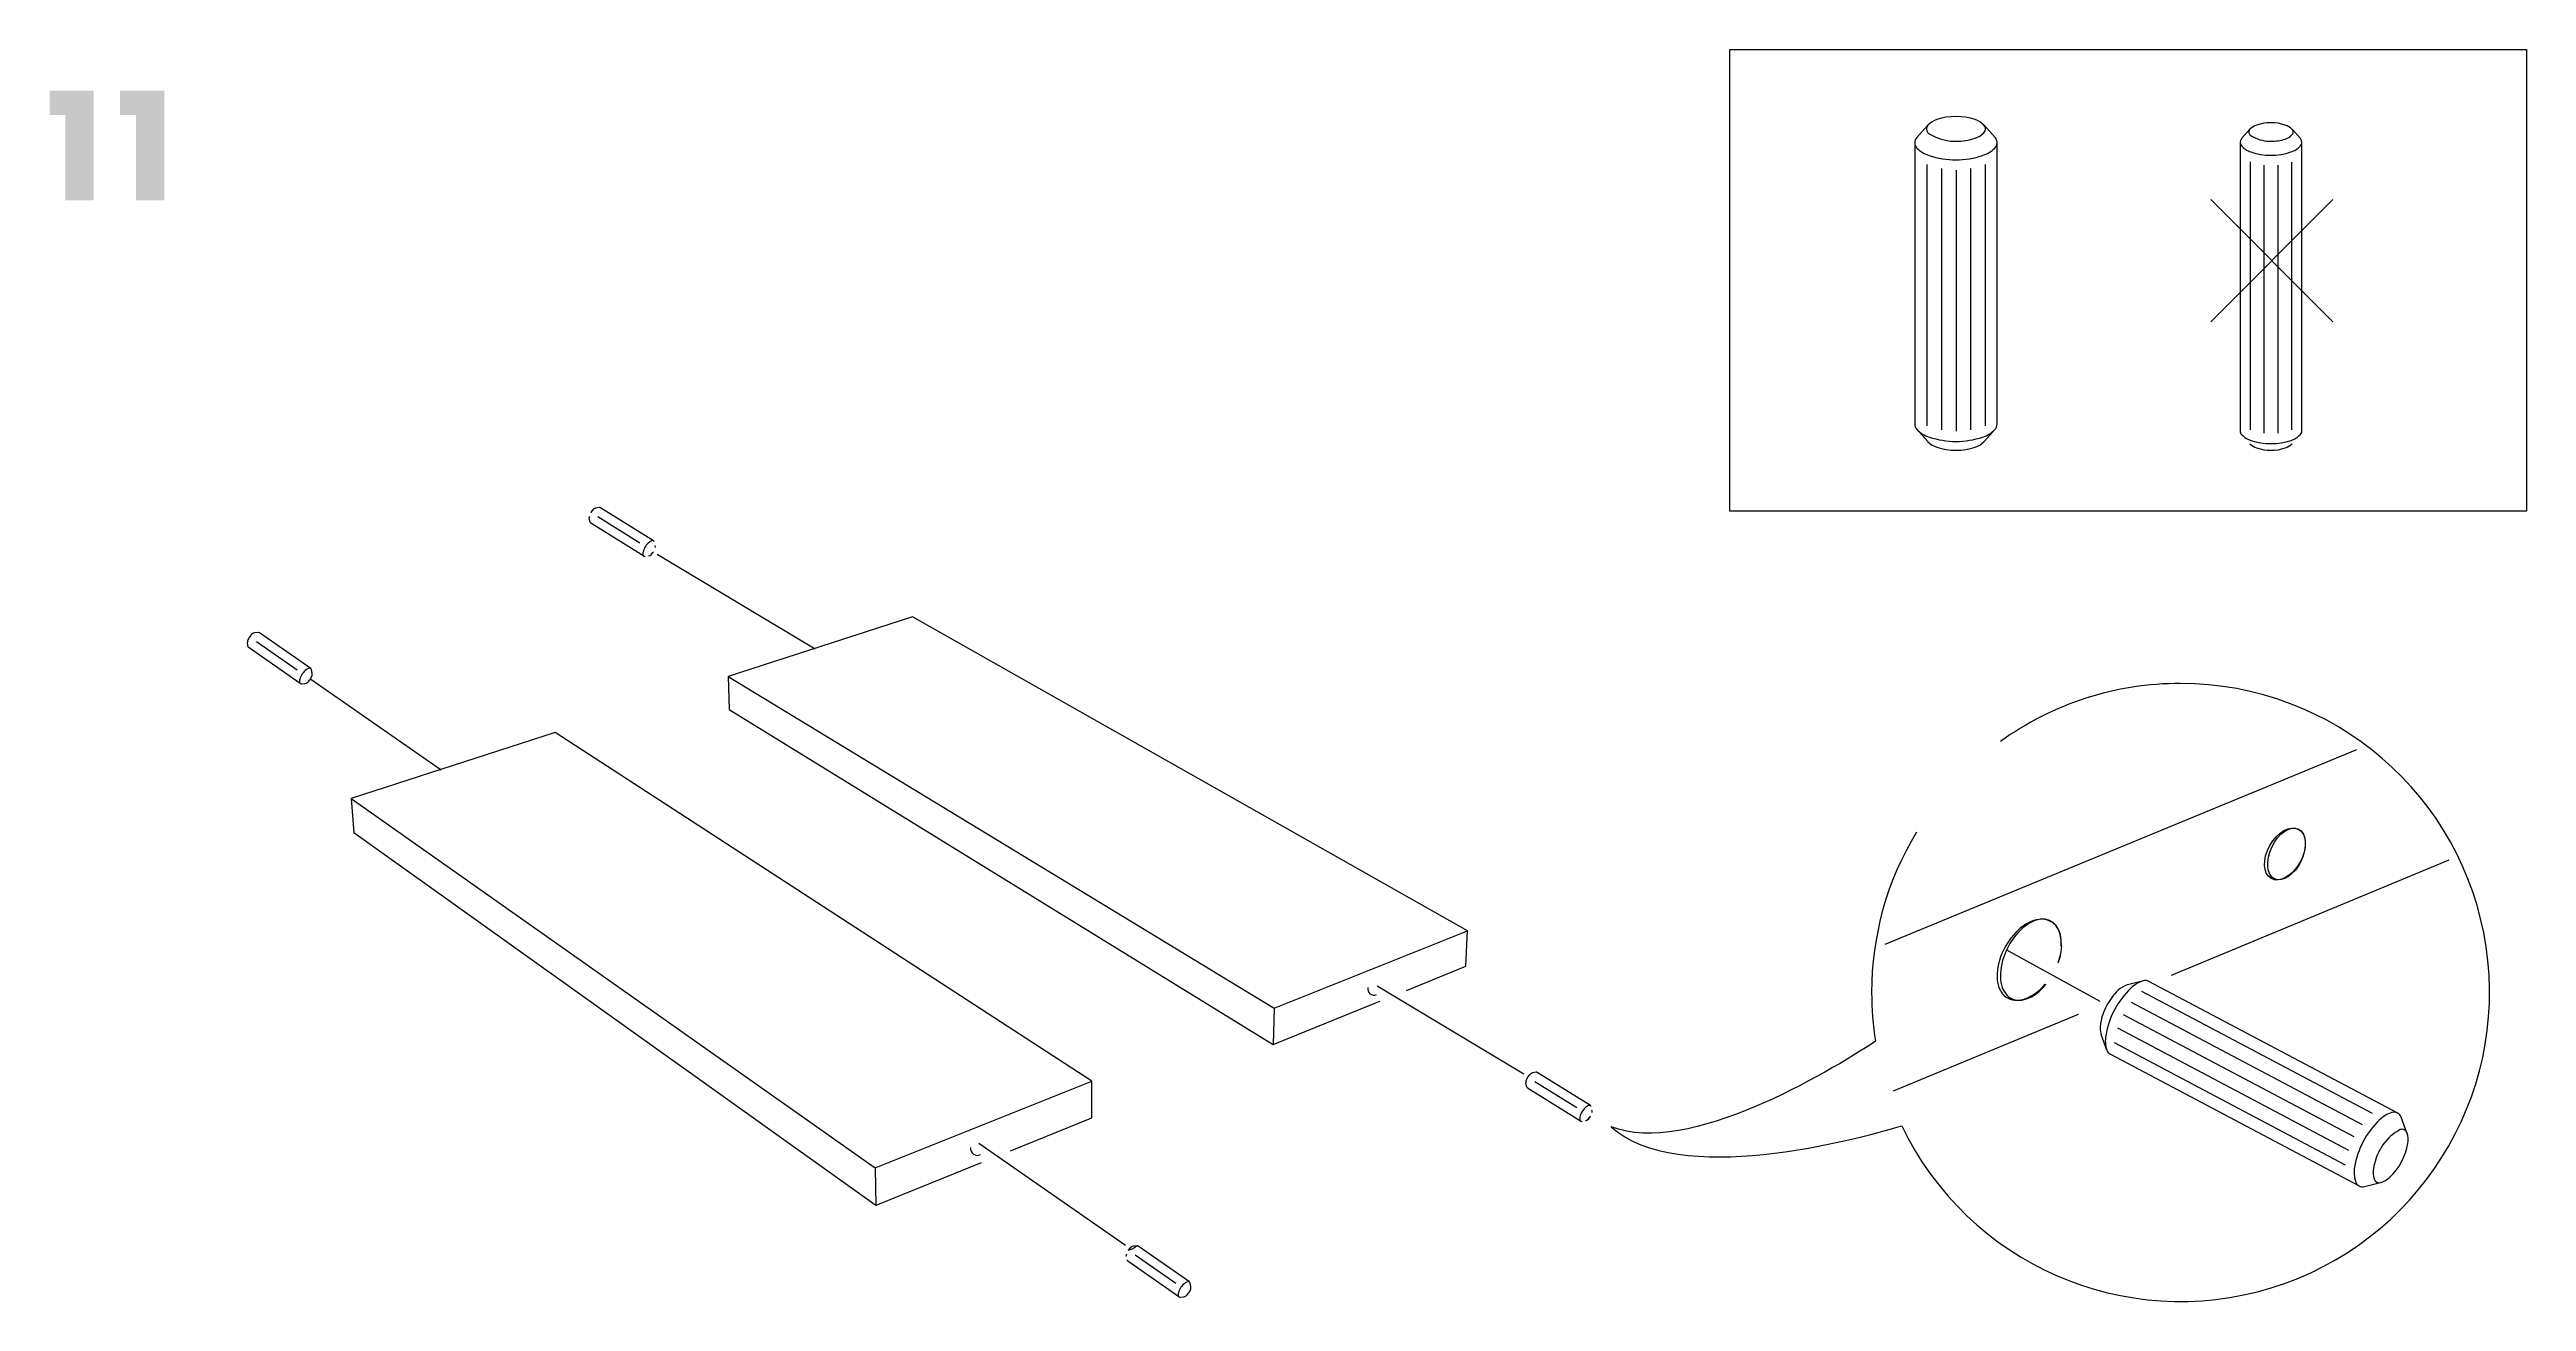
# Model space of a CAD drawing. Header units: metres. Extents: x -27.1 to 47.9, y -10.7 to 6.6.
# Drawn here: x 43.788 to 46.843, y 4.668 to 6.213 of the extents above; entities that cross this region are included whole.
import ezdxf

# ---------------------------------------------------------------- set-up
doc = ezdxf.new("R2010")
doc.units = ezdxf.units.M
doc.header["$MEASUREMENT"] = 0
doc.layers.add('PDF_Working_Num_Penna__7_Num_Penna__7_Num_Penna__7_Num_Penna__7_Num_Penna__7_Num_Penna__7', color=7, linetype='Continuous', lineweight=18)
doc.styles.add('GENERATED_STYLE_1', font='Arial')

msp = doc.modelspace()

# ---------------------------------------------------------------- hatches: boundary and pattern name
at = {"layer": 'PDF_Working_Num_Penna__7_Num_Penna__7_Num_Penna__7_Num_Penna__7_Num_Penna__7_Num_Penna__7', "linetype": 'Continuous', "lineweight": 18}
for points in [[(43.8071, 6.1322), (43.8071, 6.0268), (43.8422, 6.0268), (43.8422, 6.162), (43.7877, 6.162), (43.7877, 6.1322)], [(43.8942, 6.1322), (43.8942, 6.0268), (43.9293, 6.0268), (43.9293, 6.162), (43.8748, 6.162), (43.8748, 6.1322)]]:
    msp.add_hatch(color=7, dxfattribs=at).paths.add_polyline_path(points)

# ---------------------------------------------------------------- linework, layer by layer
at = {"layer": 'PDF_Working_Num_Penna__7_Num_Penna__7_Num_Penna__7_Num_Penna__7_Num_Penna__7_Num_Penna__7', "color": 7, "linetype": 'Continuous', "lineweight": 18, "flags": 128}
msp.add_lwpolyline([(46.8433, 5.6432), (45.8607, 5.6432), (45.8607, 6.2128), (46.8433, 6.2128)], close=True, dxfattribs=at)
for points in [[(46.1048, 6.1193), (46.0911, 6.1041, 0.399521), (46.0914, 6.0913, 0.115636), (46.1065, 6.082, 0.162316), (46.1724, 6.082, 0.116035), (46.1876, 6.0913, 0.39834), (46.1879, 6.1041), (46.1742, 6.1193)], [(46.5021, 6.1144), (46.4918, 6.103, 0.399814), (46.492, 6.0934, 0.116168), (46.5034, 6.0864, 0.162217), (46.5528, 6.0864, 0.116235), (46.5642, 6.0934, 0.397878), (46.5644, 6.103), (46.5541, 6.1144)], [(46.0887, 6.0979), (46.0887, 5.7506, 0.1984), (46.0914, 5.744, 0.116087), (46.1065, 5.7347, 0.162404), (46.1725, 5.7347, 0.116484), (46.1876, 5.744, 0.199864), (46.1903, 5.7506), (46.1903, 6.0979)], [(46.49, 6.0983), (46.49, 5.7426, 0.198695), (46.492, 5.7376, 0.116426), (46.5034, 5.7306, 0.162037), (46.5529, 5.7306, 0.115949), (46.5642, 5.7376, 0.198492), (46.5662, 5.7426), (46.5662, 6.0983)], [(46.105, 5.7289, 0.116726), (46.1159, 5.7222, 0.162785), (46.1632, 5.7222, 0.117142), (46.174, 5.7289)], [(46.5022, 5.7263, 0.116152), (46.5104, 5.7213, 0.162338), (46.5458, 5.7213, 0.116893), (46.554, 5.7263)], [(44.5208, 5.5876), (44.4554, 5.6284, -0.206387), (44.4546, 5.6296), (44.4533, 5.634)], [(44.5328, 5.6067), (44.4674, 5.6475, 0.198013), (44.4659, 5.6478), (44.4614, 5.647)], [(44.5328, 5.6067, 0.185042), (44.5312, 5.607, 0.119089), (44.5277, 5.6052, 0.163382), (44.5199, 5.5928, 0.118613), (44.5199, 5.5888, 0.201175), (44.5208, 5.5876)], [(44.097, 5.4305), (44.0338, 5.4747, -0.206257), (44.0329, 5.476), (44.0319, 5.4804)], [(44.1099, 5.449), (44.0467, 5.4932, 0.200784), (44.0453, 5.4936), (44.0407, 5.493, 0.112854), (44.0381, 5.4919, 0.087003), (44.0344, 5.488, 0.082831), (44.0321, 5.4833)], [(44.1099, 5.449, 0.188408), (44.1084, 5.4494, 0.118914), (44.1047, 5.4478, 0.080397), (44.0995, 5.4425, 0.081365), (44.0963, 5.4358, 0.120222), (44.0961, 5.4318, 0.201184), (44.097, 5.4305)], [(44.0984, 5.4302), (44.103, 5.4308, 0.11785), (44.1056, 5.4319, 0.081816), (44.1093, 5.4357, 0.083994), (44.1116, 5.4405, 0.125763), (44.1117, 5.4434), (44.1107, 5.4478)], [(46.0727, 4.885, 1.812153), (46.4166, 5.4307, 0.157763), (46.1943, 5.3591)], [(46.0907, 5.2471, 0.137741), (46.0355, 5.0495, 0.039296), (46.0403, 4.9893)], [(46.3508, 5.0588, 0.117306), (46.3398, 5.0523, 0.080805), (46.3253, 5.0332, 0.080496), (46.3177, 5.0105, 0.116283), (46.3185, 4.9978)], [(46.6845, 4.9006), (46.3776, 5.0631, 0.196423), (46.3705, 5.0638, 0.116656), (46.3552, 5.0548, 0.162343), (46.3243, 4.9965, 0.116306), (46.3255, 4.9787, 0.198944), (46.33, 4.9732), (46.637, 4.8108)], [(45.6885, 4.9099), (45.6231, 4.9507, 0.197553), (45.6216, 4.951), (45.6172, 4.9502, 0.113915), (45.6146, 4.9489, 0.088429), (45.6111, 4.9449, 0.083134), (45.609, 4.94)], [(45.6765, 4.8908), (45.6111, 4.9316, -0.206387), (45.6103, 4.9328), (45.609, 4.9371)], [(45.6885, 4.9099, 0.190605), (45.6869, 4.9102, 0.12018), (45.6834, 4.9084, 0.163431), (45.6756, 4.896, 0.118613), (45.6756, 4.892, 0.201773), (45.6765, 4.8908)], [(46.6959, 4.8764), (46.6889, 4.8955, 0.399777), (46.6774, 4.9013, 0.115926), (46.6621, 4.8923, 0.162355), (46.6313, 4.8341, 0.116016), (46.6324, 4.8163, 0.39883), (46.6436, 4.81), (46.6634, 4.815)], [(45.1887, 4.6912, 0.164038), (45.1803, 4.6792, 0.120105), (45.1801, 4.6753)], [(45.1824, 4.6736), (45.187, 4.6742, 0.116314), (45.1896, 4.6753, 0.082405), (45.1933, 4.6791, 0.083994), (45.1956, 4.6839, 0.125763), (45.1957, 4.6868), (45.1947, 4.6912)]]:
    msp.add_lwpolyline(points, format="xyb", dxfattribs=at)
for points in [[(46.1322, 6.0999, 0.024683), (46.1395, 6.0996, 0.080763), (46.1632, 6.1034, 0.116544), (46.174, 6.1101, 0.413634), (46.174, 6.1195, 0.115903), (46.1632, 6.1263, 0.162509), (46.1159, 6.1263, 0.116227), (46.105, 6.1196, 0.412471), (46.105, 6.1101, 0.116128)], [(46.5227, 6.0998, 0.023831), (46.5281, 6.0996, 0.080635), (46.5458, 6.1024, 0.116893), (46.554, 6.1075, 0.414701), (46.554, 6.1146, 0.118034), (46.5458, 6.1196, 0.162589), (46.5104, 6.1196, 0.11752), (46.5022, 6.1146, 0.415408), (46.5022, 6.1075, 0.117027)], [(44.4588, 5.6458, 0.087793), (44.4554, 5.6417, 0.083373)], [(44.5294, 5.5894, 0.082148), (44.5329, 5.5933, 0.083781)], [(45.6851, 4.8925, 0.082709), (45.6886, 4.8965, 0.084603)], [(46.6659, 4.8612, 0.026189), (46.6622, 4.8549, 0.081006), (46.6546, 4.8322, 0.116633), (46.6554, 4.8195, 0.412893), (46.6638, 4.815, 0.116625), (46.6747, 4.8215, 0.162701), (46.6969, 4.8632, 0.116341), (46.696, 4.876, 0.414619), (46.6877, 4.8804, 0.116749)], [(45.1293, 4.737), (45.1247, 4.7364, 0.112854), (45.1221, 4.7353, 0.086416), (45.1184, 4.7315, 0.082746)]]:
    msp.add_lwpolyline(points, format="xyb", close=True, dxfattribs=at)
for points in [[(46.1037, 6.0708), (46.1037, 5.7485)], [(46.1216, 6.066), (46.1216, 5.7438)], [(46.1396, 6.0639), (46.1396, 5.742)], [(46.1575, 6.0659), (46.1575, 5.7437)], [(46.1754, 6.0709), (46.1754, 5.7486)], [(46.5026, 6.0741), (46.5026, 5.7435)], [(46.5195, 6.0701), (46.5195, 5.7397)], [(46.5365, 6.0702), (46.5365, 5.7397)], [(46.5535, 6.074), (46.5535, 5.7435)], [(46.4538, 6.0276), (46.6044, 5.877)], [(46.4538, 5.877), (46.6044, 6.0276)], [(46.0911, 5.7444), (46.1048, 5.7292)], [(46.1879, 5.7444), (46.1742, 5.7292)], [(44.516, 5.6039), (44.4642, 5.6362)], [(44.7322, 5.4729), (44.5373, 5.5898)], [(45.5348, 5.0818), (45.5368, 5.1255), (44.8523, 5.513), (44.6247, 5.4392)], [(44.093, 5.4471), (44.0429, 5.4821)], [(44.6247, 5.4392), (45.2984, 5.03), (45.5368, 5.1255)], [(44.6247, 5.4392), (44.626, 5.3986), (45.2972, 4.9855)], [(44.271, 5.3238), (44.1101, 5.4356)], [(44.9732, 4.854), (45.0734, 4.8947), (45.0737, 4.94), (44.4116, 5.3702), (44.1599, 5.2887), (44.163, 5.2465)], [(46.6337, 5.3487), (46.0516, 5.1088)], [(44.1599, 5.2887), (44.8063, 4.833), (45.0737, 4.94)], [(44.937, 4.8393), (44.8071, 4.7866), (44.163, 5.2465)], [(46.7477, 5.2126), (46.4051, 5.0703)], [(46.2696, 5.1064), (46.2691, 5.0996), (46.2674, 5.0926), (46.2651, 5.0856)], [(46.2696, 5.1064), (46.2691, 5.0996), (46.2676, 5.0926), (46.2653, 5.0856)], [(45.4616, 5.0521), (45.5348, 5.0818)], [(46.2017, 5.102), (46.317, 5.0389)], [(45.6064, 4.9486), (45.4254, 5.0571)], [(46.3709, 5.0639), (46.3511, 5.0589)], [(46.6535, 4.9), (46.3687, 5.0508)], [(45.2972, 4.9855), (45.4288, 5.0389)], [(45.2984, 5.03), (45.2972, 4.9855)], [(46.2903, 5.0225), (46.0621, 4.9277)], [(46.6307, 4.8715), (46.3462, 5.0221)], [(46.6409, 4.8864), (46.3562, 5.0371)], [(46.3256, 4.9783), (46.3186, 4.9975)], [(46.6201, 4.8366), (46.3353, 4.9873)], [(46.624, 4.8547), (46.3393, 5.0055)], [(45.6717, 4.9071), (45.6199, 4.9394)], [(45.1151, 4.7375), (44.934, 4.8632)], [(44.8063, 4.833), (44.8071, 4.7866)], [(45.1939, 4.6924), (45.1307, 4.7366)], [(45.1809, 4.674), (45.1178, 4.7181)], [(45.177, 4.6905), (45.1269, 4.7255)]]:
    msp.add_lwpolyline(points, dxfattribs=at)
at = {"layer": 'PDF_Working_Num_Penna__7_Num_Penna__7_Num_Penna__7_Num_Penna__7_Num_Penna__7_Num_Penna__7', "color": 7, "linetype": 'Continuous', "lineweight": 18}
for centre, radius, start, end in [((45.4215, 5.0539), 0.00765, 166.6649, 293.7752), ((44.9324, 4.8572), 0.00868, 173.6989, 296.5527), ((45.1927, 4.6907), 0.00217, 55.7791, 98.4588)]:
    msp.add_arc(centre, radius, start, end, dxfattribs=at)
for centre, major_axis, ratio in [((46.5453, 5.2204), (0.017, 0.0303), 0.613448), ((46.5473, 5.2204), (0.0146, 0.0308), 0.585204)]:
    msp.add_ellipse(centre, major_axis=major_axis, ratio=ratio, dxfattribs=at)
for centre, major_axis, ratio, start_param, end_param in [((46.2299, 5.0899), (0.0268, 0.0472), 0.620212, 5.386784, 10.68983), ((46.232, 5.0899), (0.0242, 0.0479), 0.601984, 5.343071, 10.646202)]:
    msp.add_ellipse(centre, major_axis=major_axis, ratio=ratio, start_param=start_param, end_param=end_param, dxfattribs=at)
for points in [[(46.1048, 5.7292), (46.1049, 5.7292), (46.1049, 5.7289), (46.105, 5.7289)], [(46.174, 5.7289), (46.1741, 5.7289), (46.1741, 5.7292), (46.1742, 5.7292)], [(46.5021, 5.7265), (46.5021, 5.7265), (46.5022, 5.7263), (46.5022, 5.7263)], [(46.554, 5.7263), (46.5541, 5.7263), (46.5541, 5.7265), (46.5541, 5.7265)], [(44.4533, 5.6368), (44.4542, 5.6368), (44.4523, 5.634), (44.4533, 5.634)], [(44.4533, 5.634), (44.4533, 5.634), (44.4532, 5.6339), (44.4533, 5.6339)], [(44.4614, 5.647), (44.4623, 5.647), (44.4579, 5.6458), (44.4588, 5.6458)], [(44.4614, 5.647), (44.4615, 5.647), (44.4614, 5.647), (44.4614, 5.647)], [(44.5337, 5.6055), (44.5342, 5.6055), (44.5323, 5.6067), (44.5328, 5.6067)], [(44.5349, 5.5983), (44.5359, 5.5983), (44.534, 5.6011), (44.5349, 5.6011)], [(44.5208, 5.5876), (44.5213, 5.5876), (44.5218, 5.5873), (44.5223, 5.5873)], [(44.5268, 5.5881), (44.5278, 5.5881), (44.5284, 5.5894), (44.5294, 5.5894)], [(44.0321, 5.4832), (44.033, 5.4832), (44.031, 5.4804), (44.0319, 5.4804)], [(44.0319, 5.4804), (44.0319, 5.4804), (44.0319, 5.4804), (44.0319, 5.4804)], [(44.0407, 5.493), (44.0408, 5.493), (44.0407, 5.493), (44.0407, 5.493)], [(44.1107, 5.4478), (44.1112, 5.4478), (44.1094, 5.449), (44.1099, 5.449)], [(44.097, 5.4305), (44.0974, 5.4305), (44.0979, 5.4302), (44.0984, 5.4302)], [(46.3511, 5.0589), (46.3512, 5.0589), (46.3507, 5.0588), (46.3508, 5.0588)], [(46.0403, 4.9893), (45.9814, 4.9507), (45.8097, 4.847), (45.7142, 4.8837)], [(46.3185, 4.9978), (46.3186, 4.9978), (46.3185, 4.9975), (46.3186, 4.9975)], [(45.6172, 4.9502), (45.6172, 4.9502), (45.6171, 4.9502), (45.6171, 4.9502)], [(45.609, 4.94), (45.6099, 4.94), (45.608, 4.9372), (45.609, 4.9372)], [(45.609, 4.9372), (45.609, 4.9372), (45.6089, 4.9371), (45.609, 4.9371)], [(45.6765, 4.8908), (45.677, 4.8908), (45.6775, 4.8905), (45.678, 4.8905)], [(45.6825, 4.8913), (45.6835, 4.8913), (45.6841, 4.8925), (45.6851, 4.8925)], [(45.6894, 4.9087), (45.6899, 4.9087), (45.688, 4.9099), (45.6885, 4.9099)], [(45.6906, 4.9015), (45.6916, 4.9015), (45.6897, 4.9043), (45.6906, 4.9043)], [(45.7142, 4.8837), (45.7965, 4.8091), (46.0138, 4.8673), (46.0727, 4.885)], [(45.1247, 4.7364), (45.1247, 4.7364), (45.1247, 4.7364), (45.1247, 4.7364)], [(45.1307, 4.7366), (45.1312, 4.7366), (45.1286, 4.737), (45.1291, 4.737)], [(45.1161, 4.7267), (45.117, 4.7267), (45.1149, 4.7239), (45.1159, 4.7239)], [(45.1159, 4.7239), (45.1159, 4.7239), (45.1159, 4.7238), (45.1159, 4.7238)], [(45.1169, 4.7195), (45.1175, 4.7195), (45.1172, 4.7181), (45.1178, 4.7181)], [(45.1801, 4.6753), (45.1806, 4.6753), (45.1804, 4.674), (45.1809, 4.674)], [(45.1923, 4.6928), (45.1937, 4.6928), (45.1874, 4.6912), (45.1887, 4.6912)], [(45.1947, 4.6912), (45.1952, 4.6912), (45.1934, 4.6924), (45.1939, 4.6924)], [(45.1809, 4.674), (45.1814, 4.674), (45.1819, 4.6736), (45.1824, 4.6736)]]:
    msp.add_open_spline(points, degree=3, dxfattribs=at)

# ---------------------------------------------------------------- texts
at = {"layer": 'PDF_Working_Num_Penna__7_Num_Penna__7_Num_Penna__7_Num_Penna__7_Num_Penna__7_Num_Penna__7', "color": 7, "linetype": 'Continuous', "lineweight": 18, "char_height": 0.00000321, "attachment_point": 7, "style": 'GENERATED_STYLE_1'}
for s, insert, rotation in [('\\A1;{\\pql;\\fArial|b0|i0|c0|p34;101350}', (46.2707, 5.7134), 90), ('\\A1;{\\pql;\\fArial|b0|i0|c0|p34;101345}', (46.6555, 5.7133), 90), ('\\A1;{\\pql;\\fArial|b0|i0|c0|p34;101350}', (46.2829, 4.9029), 332.1041)]:
    msp.add_mtext(s, dxfattribs=dict(at, insert=insert, rotation=rotation))
at = {"layer": 'PDF_Working_Num_Penna__7_Num_Penna__7_Num_Penna__7_Num_Penna__7_Num_Penna__7_Num_Penna__7', "color": 7, "linetype": 'Continuous', "lineweight": 18, "insert": (46.06, 5.2566), "char_height": 0.0000077, "attachment_point": 7, "style": 'GENERATED_STYLE_1'}
msp.add_mtext('\\A1;{\\pql;\\fArial|b0|i0|c0|p34;4x}', dxfattribs=at)

doc.saveas('drawing.dxf')
